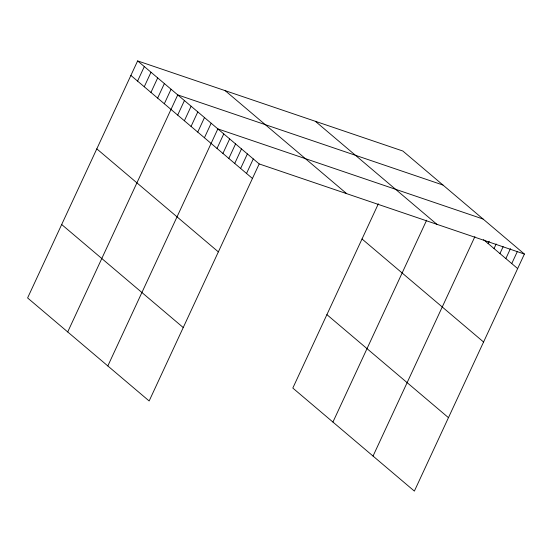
<?xml version="1.0" encoding="UTF-8"?>
<svg xmlns="http://www.w3.org/2000/svg" width="552" height="552" viewBox="0 0 552 552"><rect width="100%" height="100%" fill="white"/><g stroke="black" fill="none" stroke-linecap="round" stroke-linejoin="round"><path stroke-width="0.83" d="M137.627 60.906L27.6 297.949L149.15 400.973L259.185 163.93L137.627 60.906L402.85 151.027L524.4 254.051L414.373 491.094L292.815 388.07L378.355 203.798M137.572 81.096L144.314 66.571M144.258 86.761L151 72.236M150.944 92.432L157.686 77.908M157.63 98.097L164.372 83.573M164.317 103.762L171.058 89.238M67.71 331.945L177.744 94.903L442.959 185.03M177.689 115.092L184.43 100.567M184.368 120.764L191.116 106.239M191.054 126.429L197.795 111.904M197.74 132.094L204.482 117.569M204.426 137.758L211.168 123.234M107.826 365.941L217.854 128.899L483.076 219.027M217.019 148.433L223.76 133.908M222.918 153.435L229.66 138.911M228.825 158.438L235.566 143.913M234.731 163.44L241.472 148.916M240.631 168.45L247.372 153.925M246.537 173.452L253.278 158.928M332.932 422.066L426.634 220.207M373.042 456.062L474.913 236.608M488.14 243.556L489.203 241.265M494.04 248.559L496.172 243.977M499.946 253.568L503.141 246.689M505.853 258.571L510.462 248.635M511.752 263.573L517.431 251.339M259.185 163.93L524.4 254.051M483.545 239.665L517.659 268.576M315.33 121.288L436.88 224.312M225.154 90.645L346.704 193.669M362.022 238.982L483.573 342.005M130.886 75.431L252.436 178.455M326.901 314.64L448.452 417.664M96.8 148.861L218.357 251.884M61.686 224.519L183.236 327.543"/></g></svg>
